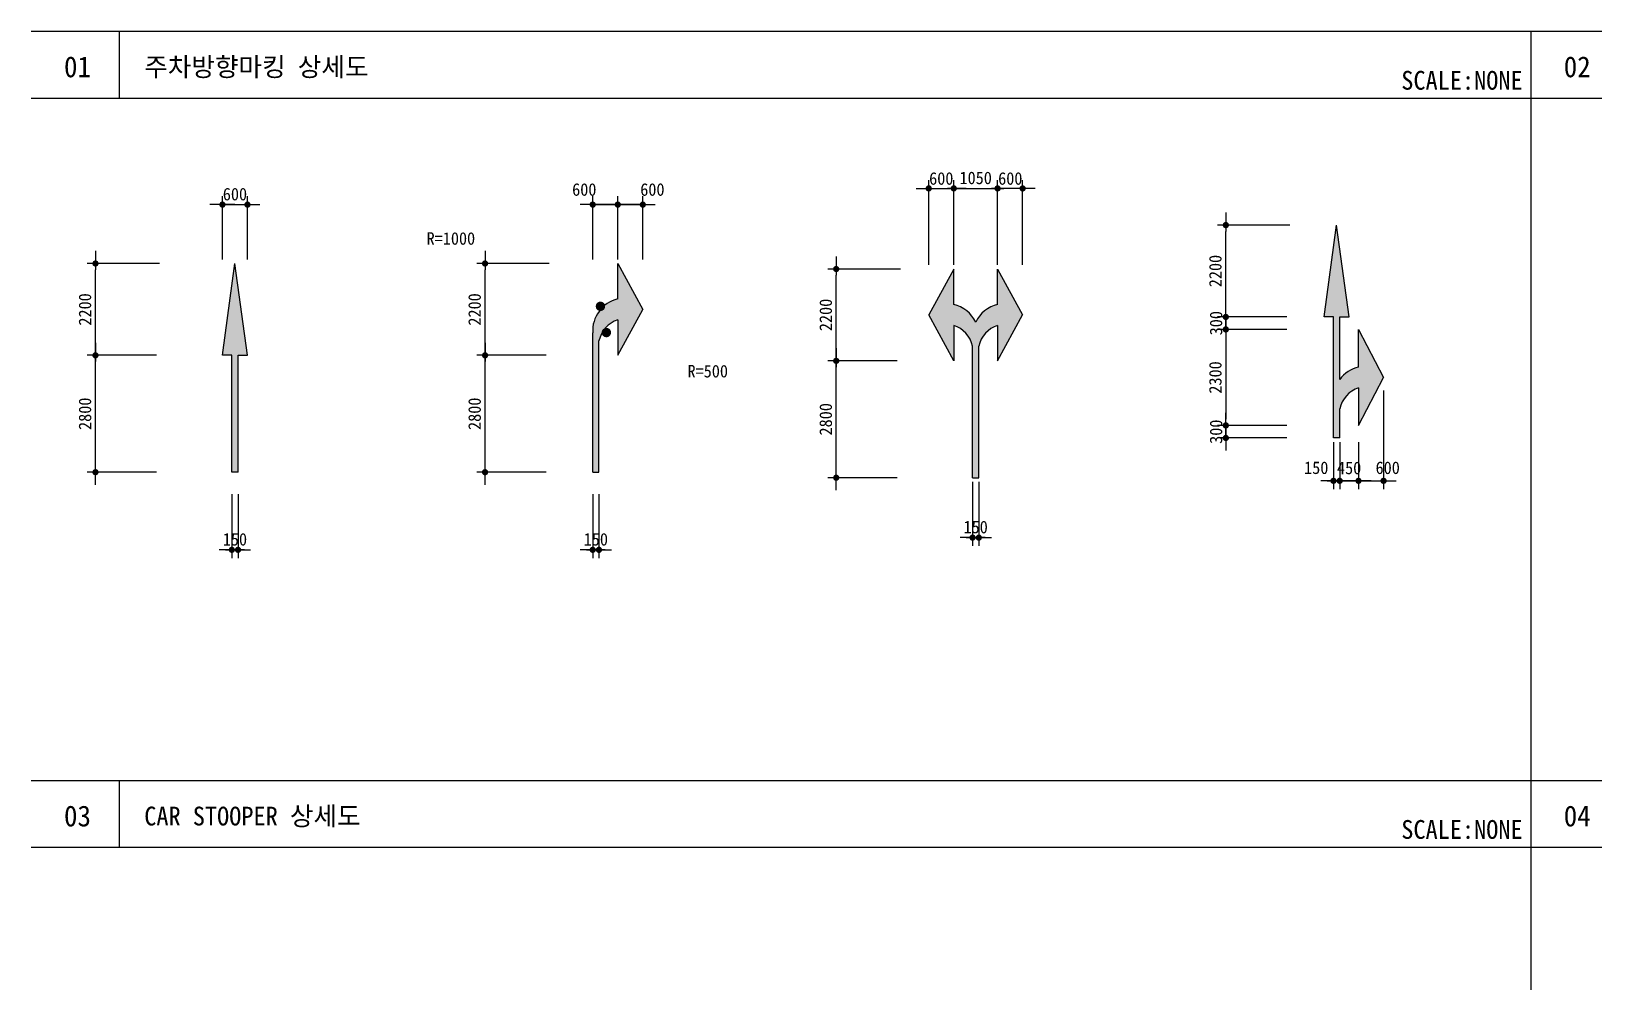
# Model space of a CAD drawing. Header units: millimetres. Extents: x 2191764 to 2208036, y 1085119 to 1090481.
# Drawn here: x 2191764 to 2195508, y 1088203 to 1090481 of the extents above; entities that cross this region are included whole.
import ezdxf
from ezdxf.enums import TextEntityAlignment as Align

# ---------------------------------------------------------------- set-up
doc = ezdxf.new("R2010")
doc.units = ezdxf.units.MM
doc.header["$LTSCALE"] = 10
doc.header["$PDSIZE"] = -10
doc.layers.get('0').update_dxf_attribs({"linetype": 'CONTINUOUS'})
doc.layers.get('Defpoints').update_dxf_attribs({"color": 153, "linetype": 'CONTINUOUS'})
for name, color, linetype in [('2', 2, 'CONTINUOUS'), ('A-XXXX-SOLD', 252, 'CONTINUOUS'), ('CA-ANNO-TEXT', 3, 'CONTINUOUS'), ('COL', 2, 'CONTINUOUS')]:
    doc.layers.add(name, color=color, linetype=linetype)
for name, color, linetype, lineweight in [('A-DIMS', 7, 'CONTINUOUS', 25), ('A-ELEV-LIN2', 7, 'CONTINUOUS', 25), ('A-MKXS-LEAD', 7, 'CONTINUOUS', 25), ('A-MKXS-TEXT1', 3, 'CONTINUOUS', 25), ('A-XXXX-TABL', 7, 'CONTINUOUS', 25)]:
    doc.layers.add(name, color=color, linetype=linetype, lineweight=lineweight)
doc.styles.add('HY울릉도L', font='')
doc.styles.add('돋움체', font='')
doc.styles.get('HY울릉도L').set_extended_font_data('HYwulM')
doc.styles.get('돋움체').set_extended_font_data('DotumChe')
doc.dimstyles.new('CDIM', dxfattribs={"dimtxt": 3, "dimasz": 1.5, "dimexe": 2, "dimexo": 1, "dimgap": 1, "dimtad": 1, "dimdec": 0, "dimrnd": 0.5, "dimzin": 0, "dimdsep": 32, "dimlunit": 6, "dimtxsty": 'HY울릉도L', "dimblk1": '_CIDOT', "dimblk2": '_CIDOT', "dimsah": 1, "dimcen": 5.5, "dimclrd": 2, "dimclre": 2, "dimclrt": 7, "dimadec": 0, "dimazin": 0, "dimtfac": 1, "dimtdec": 0, "dimtix": 1, "dimtmove": 2, "dimatfit": 1, "dimldrblk": '_CIDOT', "dimfxl": 1, "dimtolj": 1, "dimtzin": 0, "dimlwd": -1, "dimarcsym": 0})

# ---------------------------------------------------------------- blocks, each defined once
blk = doc.blocks.new('_CIDOT')
at = {"color": 0, "linetype": 'ByBlock'}
blk.add_line((2, 0), (-1, 0), dxfattribs=at)
at = {"color": 0, "linetype": 'ByBlock', "const_width": 0.5}
blk.add_lwpolyline([(-0.25, 0, 1), (0.25, 0, 1)], format="xyb", close=True, dxfattribs=at)
blk = doc.blocks.new('*D83')
at = {"layer": 'A-DIMS', "lineweight": -2, "transparency": 16777216}
for p, q in [((2193109.268734006, 1089371.597628506), (2193109.268734006, 1089218.121474039)), ((2193124.268734006, 1089371.597628506), (2193124.268734006, 1089218.121474039))]:
    blk.add_line(p, q, dxfattribs=at)
at = {"layer": 'A-DIMS', "transparency": 16777216}
for p, q in [((2193094.268734006, 1089238.121474039), (2193079.268734006, 1089238.121474039)), ((2193109.268734006, 1089238.121474039), (2193124.268734006, 1089238.121474039)), ((2193139.268734006, 1089238.121474039), (2193154.268734006, 1089238.121474039))]:
    blk.add_line(p, q, dxfattribs=at)
at = {"layer": 'Defpoints', "color": 0, "transparency": 16777216}
for p in [(2193109.268734006, 1089381.597628506), (2193124.268734006, 1089381.597628506), (2193124.268734006, 1089238.121474039)]:
    blk.add_point(p, dxfattribs=at)
at = {"layer": 'A-DIMS', "transparency": 16777216, "xscale": 15, "yscale": 15, "zscale": 15}
blk.add_blockref('_CIDOT', (2193109.268734006, 1089238.121474039), dxfattribs=at)
at = {"layer": 'A-DIMS', "transparency": 16777216, "xscale": 15, "yscale": 15, "zscale": 15, "rotation": 180}
blk.add_blockref('_CIDOT', (2193124.268734006, 1089238.121474039), dxfattribs=at)
at = {"layer": 'A-DIMS', "color": 3, "transparency": 16777216, "insert": (2193116.768734006, 1089263.141447408), "char_height": 30, "attachment_point": 5, "style": '돋움체'}
blk.add_mtext('\\A1;150', dxfattribs=at)
blk = doc.blocks.new('*D84')
at = {"layer": 'A-DIMS', "lineweight": -2, "transparency": 16777216}
for p, q in [((2194019.440344124, 1089400.918240454), (2194019.440344124, 1089247.442085987)), ((2194034.440344124, 1089400.918240454), (2194034.440344124, 1089247.442085987))]:
    blk.add_line(p, q, dxfattribs=at)
at = {"layer": 'A-DIMS', "transparency": 16777216}
for p, q in [((2194004.440344124, 1089267.442085987), (2193989.440344124, 1089267.442085987)), ((2194019.440344124, 1089267.442085987), (2194034.440344124, 1089267.442085987)), ((2194049.440344124, 1089267.442085987), (2194064.440344124, 1089267.442085987))]:
    blk.add_line(p, q, dxfattribs=at)
at = {"layer": 'Defpoints', "color": 0, "transparency": 16777216}
for p in [(2194019.440344124, 1089410.918240454), (2194034.440344124, 1089410.918240454), (2194034.440344124, 1089267.442085987)]:
    blk.add_point(p, dxfattribs=at)
at = {"layer": 'A-DIMS', "transparency": 16777216, "xscale": 15, "yscale": 15, "zscale": 15}
blk.add_blockref('_CIDOT', (2194019.440344124, 1089267.442085987), dxfattribs=at)
at = {"layer": 'A-DIMS', "transparency": 16777216, "xscale": 15, "yscale": 15, "zscale": 15, "rotation": 180}
blk.add_blockref('_CIDOT', (2194034.440344124, 1089267.442085987), dxfattribs=at)
at = {"layer": 'A-DIMS', "color": 3, "transparency": 16777216, "insert": (2194026.940344124, 1089292.462059356), "char_height": 30, "attachment_point": 5, "style": '돋움체'}
blk.add_mtext('\\A1;150', dxfattribs=at)
blk = doc.blocks.new('*D85')
at = {"layer": 'A-DIMS', "transparency": 16777216}
for p, q in [((2193094.268733974, 1090065.236354719), (2193079.268733974, 1090065.236354719)), ((2193109.268733974, 1090065.236354719), (2193169.268733974, 1090065.236354719)), ((2193184.268733974, 1090065.236354719), (2193199.268733974, 1090065.236354719))]:
    blk.add_line(p, q, dxfattribs=at)
at = {"layer": 'A-DIMS', "lineweight": -2, "transparency": 16777216}
for p, q in [((2193109.268733974, 1089934.142922178), (2193109.268733974, 1090085.236354719)), ((2193169.268733974, 1089934.142922178), (2193169.268733974, 1090085.236354719))]:
    blk.add_line(p, q, dxfattribs=at)
at = {"layer": 'Defpoints', "color": 0, "transparency": 16777216}
for p in [(2193169.268733974, 1090065.236354719), (2193109.268733974, 1089924.142922178), (2193169.268733974, 1089924.142922178)]:
    blk.add_point(p, dxfattribs=at)
at = {"layer": 'A-DIMS', "transparency": 16777216, "xscale": 15, "yscale": 15, "zscale": 15}
blk.add_blockref('_CIDOT', (2193109.268733974, 1090065.236354719), dxfattribs=at)
at = {"layer": 'A-DIMS', "transparency": 16777216, "xscale": 15, "yscale": 15, "zscale": 15, "rotation": 180}
blk.add_blockref('_CIDOT', (2193169.268733974, 1090065.236354719), dxfattribs=at)
at = {"layer": 'A-DIMS', "color": 3, "transparency": 16777216, "insert": (2193089.015866928, 1090101.236354719), "char_height": 30, "attachment_point": 5, "style": '돋움체'}
blk.add_mtext('\\A1;600', dxfattribs=at)
blk = doc.blocks.new('*D86')
at = {"layer": 'A-DIMS', "lineweight": -2, "transparency": 16777216}
for p, q in [((2192997.536169639, 1089704.142922178), (2192831.328669046, 1089704.142922178)), ((2192997.536169639, 1089424.142922178), (2192831.328669046, 1089424.142922178))]:
    blk.add_line(p, q, dxfattribs=at)
at = {"layer": 'A-DIMS', "transparency": 16777216}
blk.add_line((2192851.328669046, 1089439.142922178), (2192851.328669046, 1089689.142922178), dxfattribs=at)
at = {"layer": 'Defpoints', "color": 0, "transparency": 16777216}
for p in [(2192851.328669046, 1089704.142922178), (2193007.536169639, 1089704.142922178), (2193007.536169639, 1089424.142922178)]:
    blk.add_point(p, dxfattribs=at)
at = {"layer": 'A-DIMS', "transparency": 16777216, "xscale": 15, "yscale": 15, "zscale": 15}
for p, rotation in [((2192851.328669046, 1089704.142922178), 90), ((2192851.328669046, 1089424.142922178), 270)]:
    blk.add_blockref('_CIDOT', p, dxfattribs=dict(at, rotation=rotation))
at = {"layer": 'A-DIMS', "color": 3, "transparency": 16777216, "insert": (2192826.308695677, 1089564.142922179), "char_height": 30, "attachment_point": 5, "rotation": 90, "style": '돋움체'}
blk.add_mtext('\\A1;2800', dxfattribs=at)
blk = doc.blocks.new('*D87')
at = {"layer": 'A-DIMS', "lineweight": -2, "transparency": 16777216}
for p, q in [((2193005.036169639, 1089924.142922178), (2192831.328669046, 1089924.142922178)), ((2192997.536169639, 1089704.142922178), (2192831.328669046, 1089704.142922178))]:
    blk.add_line(p, q, dxfattribs=at)
at = {"layer": 'A-DIMS', "transparency": 16777216}
blk.add_line((2192851.328669046, 1089719.142922178), (2192851.328669046, 1089909.142922178), dxfattribs=at)
at = {"layer": 'Defpoints', "color": 0, "transparency": 16777216}
for p in [(2192851.328669046, 1089924.142922178), (2193015.036169639, 1089924.142922178), (2193007.536169639, 1089704.142922178)]:
    blk.add_point(p, dxfattribs=at)
at = {"layer": 'A-DIMS', "transparency": 16777216, "xscale": 15, "yscale": 15, "zscale": 15}
for p, rotation in [((2192851.328669046, 1089924.142922178), 90), ((2192851.328669046, 1089704.142922178), 270)]:
    blk.add_blockref('_CIDOT', p, dxfattribs=dict(at, rotation=rotation))
at = {"layer": 'A-DIMS', "color": 3, "transparency": 16777216, "insert": (2192826.308695677, 1089814.142922179), "char_height": 30, "attachment_point": 5, "rotation": 90, "style": '돋움체'}
blk.add_mtext('\\A1;2200', dxfattribs=at)
blk = doc.blocks.new('*D88')
at = {"layer": 'A-DIMS', "transparency": 16777216}
for p, q in [((2193154.268733974, 1090065.236354719), (2193139.268733974, 1090065.236354719)), ((2193229.268733974, 1090065.236354719), (2193169.268733974, 1090065.236354719)), ((2193244.268733974, 1090065.236354719), (2193259.268733974, 1090065.236354719))]:
    blk.add_line(p, q, dxfattribs=at)
at = {"layer": 'A-DIMS', "lineweight": -2, "transparency": 16777216}
for p, q in [((2193169.268733974, 1089934.142922178), (2193169.268733974, 1090085.236354719)), ((2193229.268733974, 1089934.142922178), (2193229.268733974, 1090085.236354719))]:
    blk.add_line(p, q, dxfattribs=at)
at = {"layer": 'Defpoints', "color": 0, "transparency": 16777216}
for p in [(2193169.268733974, 1090065.236354719), (2193169.268733974, 1089924.142922178), (2193229.268733974, 1089924.142922178)]:
    blk.add_point(p, dxfattribs=at)
at = {"layer": 'A-DIMS', "transparency": 16777216, "xscale": 15, "yscale": 15, "zscale": 15}
blk.add_blockref('_CIDOT', (2193169.268733974, 1090065.236354719), dxfattribs=at)
at = {"layer": 'A-DIMS', "transparency": 16777216, "xscale": 15, "yscale": 15, "zscale": 15, "rotation": 180}
blk.add_blockref('_CIDOT', (2193229.268733974, 1090065.236354719), dxfattribs=at)
at = {"layer": 'A-DIMS', "color": 3, "transparency": 16777216, "insert": (2193252.216772002, 1090101.236354719), "char_height": 30, "attachment_point": 5, "style": '돋움체'}
blk.add_mtext('\\A1;600', dxfattribs=at)
blk = doc.blocks.new('*D89')
at = {"layer": 'A-DIMS', "lineweight": -2, "transparency": 16777216}
for p, q in [((2194772.536169639, 1089766.129298042), (2194606.328669046, 1089766.129298042)), ((2194772.536169639, 1089536.129298042), (2194606.328669046, 1089536.129298042))]:
    blk.add_line(p, q, dxfattribs=at)
at = {"layer": 'A-DIMS', "transparency": 16777216}
blk.add_line((2194626.328669046, 1089751.129298042), (2194626.328669046, 1089551.129298042), dxfattribs=at)
at = {"layer": 'Defpoints', "color": 0, "transparency": 16777216}
for p in [(2194782.536169639, 1089766.129298042), (2194626.328669046, 1089536.129298042), (2194782.536169639, 1089536.129298042)]:
    blk.add_point(p, dxfattribs=at)
at = {"layer": 'A-DIMS', "transparency": 16777216, "xscale": 15, "yscale": 15, "zscale": 15}
for p, rotation in [((2194626.328669046, 1089766.129298042), 90), ((2194626.328669046, 1089536.129298042), 270)]:
    blk.add_blockref('_CIDOT', p, dxfattribs=dict(at, rotation=rotation))
at = {"layer": 'A-DIMS', "color": 3, "transparency": 16777216, "insert": (2194601.308695677, 1089651.129298042), "char_height": 30, "attachment_point": 5, "rotation": 90, "style": '돋움체'}
blk.add_mtext('\\A1;2300', dxfattribs=at)
blk = doc.blocks.new('*D90')
at = {"layer": 'A-DIMS', "lineweight": -2, "transparency": 16777216}
for p, q in [((2194899.268734006, 1089496.129298042), (2194899.268734006, 1089383.449731736)), ((2194944.268733974, 1089496.129298042), (2194944.268733974, 1089383.449731736))]:
    blk.add_line(p, q, dxfattribs=at)
at = {"layer": 'A-DIMS', "transparency": 16777216}
for p, q in [((2194884.268734006, 1089403.449731736), (2194869.268734006, 1089403.449731736)), ((2194899.268734006, 1089403.449731736), (2194944.268733974, 1089403.449731736)), ((2194959.268733974, 1089403.449731736), (2194974.268733974, 1089403.449731736))]:
    blk.add_line(p, q, dxfattribs=at)
at = {"layer": 'Defpoints', "color": 0, "transparency": 16777216}
for p in [(2194899.268734006, 1089506.129298042), (2194944.268733974, 1089506.129298042), (2194944.268733974, 1089403.449731736)]:
    blk.add_point(p, dxfattribs=at)
at = {"layer": 'A-DIMS', "transparency": 16777216, "xscale": 15, "yscale": 15, "zscale": 15}
blk.add_blockref('_CIDOT', (2194899.268734006, 1089403.449731736), dxfattribs=at)
at = {"layer": 'A-DIMS', "transparency": 16777216, "xscale": 15, "yscale": 15, "zscale": 15, "rotation": 180}
blk.add_blockref('_CIDOT', (2194944.268733974, 1089403.449731736), dxfattribs=at)
at = {"layer": 'A-DIMS', "color": 3, "transparency": 16777216, "insert": (2194921.76873399, 1089434.126148877), "char_height": 30, "attachment_point": 5, "style": '돋움체'}
blk.add_mtext('\\A1;450', dxfattribs=at)
blk = doc.blocks.new('*D91')
at = {"layer": 'A-DIMS', "transparency": 16777216}
for p, q in [((2194626.328669045, 1089551.129298042), (2194626.328669045, 1089566.129298042)), ((2194626.328669045, 1089536.129298042), (2194626.328669045, 1089506.129298042)), ((2194626.328669045, 1089491.129298042), (2194626.328669045, 1089476.129298042))]:
    blk.add_line(p, q, dxfattribs=at)
at = {"layer": 'A-DIMS', "lineweight": -2, "transparency": 16777216}
for p, q in [((2194772.536169638, 1089536.129298042), (2194606.328669045, 1089536.129298042)), ((2194772.536169638, 1089506.129298042), (2194606.328669045, 1089506.129298042))]:
    blk.add_line(p, q, dxfattribs=at)
at = {"layer": 'Defpoints', "color": 0, "transparency": 16777216}
for p in [(2194626.328669045, 1089506.129298042), (2194782.536169638, 1089536.129298042), (2194782.536169638, 1089506.129298042)]:
    blk.add_point(p, dxfattribs=at)
at = {"layer": 'A-DIMS', "transparency": 16777216, "xscale": 15, "yscale": 15, "zscale": 15}
for p, rotation in [((2194626.328669045, 1089536.129298042), 270), ((2194626.328669045, 1089506.129298042), 90)]:
    blk.add_blockref('_CIDOT', p, dxfattribs=dict(at, rotation=rotation))
at = {"layer": 'A-DIMS', "color": 3, "transparency": 16777216, "insert": (2194602.954084851, 1089521.129298042), "char_height": 30, "attachment_point": 5, "rotation": 90, "style": '돋움체'}
blk.add_mtext('\\A1;300', dxfattribs=at)
blk = doc.blocks.new('*D92')
at = {"layer": 'A-DIMS', "lineweight": -2, "transparency": 16777216}
for p, q in [((2194884.268734006, 1089496.129298042), (2194884.268734006, 1089383.449731736)), ((2194899.268734006, 1089496.129298042), (2194899.268734006, 1089383.449731736))]:
    blk.add_line(p, q, dxfattribs=at)
at = {"layer": 'A-DIMS', "transparency": 16777216}
for p, q in [((2194869.268734006, 1089403.449731736), (2194854.268734006, 1089403.449731736)), ((2194884.268734006, 1089403.449731736), (2194899.268734006, 1089403.449731736)), ((2194914.268734006, 1089403.449731736), (2194929.268734006, 1089403.449731736))]:
    blk.add_line(p, q, dxfattribs=at)
at = {"layer": 'Defpoints', "color": 0, "transparency": 16777216}
for p in [(2194884.268734006, 1089506.129298042), (2194899.268734006, 1089506.129298042), (2194899.268734006, 1089403.449731736)]:
    blk.add_point(p, dxfattribs=at)
at = {"layer": 'A-DIMS', "transparency": 16777216, "xscale": 15, "yscale": 15, "zscale": 15}
blk.add_blockref('_CIDOT', (2194884.268734006, 1089403.449731736), dxfattribs=at)
at = {"layer": 'A-DIMS', "transparency": 16777216, "xscale": 15, "yscale": 15, "zscale": 15, "rotation": 180}
blk.add_blockref('_CIDOT', (2194899.268734006, 1089403.449731736), dxfattribs=at)
at = {"layer": 'A-DIMS', "color": 3, "transparency": 16777216, "insert": (2194842.993214486, 1089434.59388985), "char_height": 30, "attachment_point": 5, "style": '돋움체'}
blk.add_mtext('\\A1;150', dxfattribs=at)
blk = doc.blocks.new('*D93')
at = {"layer": 'A-DIMS', "transparency": 16777216}
for p, q in [((2194626.328669046, 1089811.129298042), (2194626.328669046, 1089826.129298042)), ((2194626.328669046, 1089796.129298042), (2194626.328669046, 1089766.129298042)), ((2194626.328669046, 1089751.129298042), (2194626.328669046, 1089736.129298042))]:
    blk.add_line(p, q, dxfattribs=at)
at = {"layer": 'A-DIMS', "lineweight": -2, "transparency": 16777216}
for p, q in [((2194772.536169639, 1089796.129298042), (2194606.328669046, 1089796.129298042)), ((2194772.536169639, 1089766.129298042), (2194606.328669046, 1089766.129298042))]:
    blk.add_line(p, q, dxfattribs=at)
at = {"layer": 'Defpoints', "color": 0, "transparency": 16777216}
for p in [(2194626.328669046, 1089766.129298042), (2194782.536169639, 1089796.129298042), (2194782.536169639, 1089766.129298042)]:
    blk.add_point(p, dxfattribs=at)
at = {"layer": 'A-DIMS', "transparency": 16777216, "xscale": 15, "yscale": 15, "zscale": 15}
for p, rotation in [((2194626.328669046, 1089796.129298042), 270), ((2194626.328669046, 1089766.129298042), 90)]:
    blk.add_blockref('_CIDOT', p, dxfattribs=dict(at, rotation=rotation))
at = {"layer": 'A-DIMS', "color": 3, "transparency": 16777216, "insert": (2194602.954084852, 1089781.129298042), "char_height": 30, "attachment_point": 5, "rotation": 90, "style": '돋움체'}
blk.add_mtext('\\A1;300', dxfattribs=at)
blk = doc.blocks.new('*D94')
at = {"layer": 'A-DIMS', "lineweight": -2, "transparency": 16777216}
for p, q in [((2195004.268733974, 1089619.484309677), (2195004.268733974, 1089383.449731736)), ((2194944.268733974, 1089496.129298042), (2194944.268733974, 1089383.449731736))]:
    blk.add_line(p, q, dxfattribs=at)
at = {"layer": 'A-DIMS', "transparency": 16777216}
for p, q in [((2194929.268733974, 1089403.449731736), (2194914.268733974, 1089403.449731736)), ((2194944.268733974, 1089403.449731736), (2195004.268733974, 1089403.449731736)), ((2195019.268733974, 1089403.449731736), (2195034.268733974, 1089403.449731736))]:
    blk.add_line(p, q, dxfattribs=at)
at = {"layer": 'Defpoints', "color": 0, "transparency": 16777216}
for p in [(2195004.268733974, 1089629.484309677), (2194944.268733974, 1089506.129298042), (2195004.268733974, 1089403.449731736)]:
    blk.add_point(p, dxfattribs=at)
at = {"layer": 'A-DIMS', "transparency": 16777216, "xscale": 15, "yscale": 15, "zscale": 15}
blk.add_blockref('_CIDOT', (2194944.268733974, 1089403.449731736), dxfattribs=at)
at = {"layer": 'A-DIMS', "transparency": 16777216, "xscale": 15, "yscale": 15, "zscale": 15, "rotation": 180}
blk.add_blockref('_CIDOT', (2195004.268733974, 1089403.449731736), dxfattribs=at)
at = {"layer": 'A-DIMS', "color": 3, "transparency": 16777216, "insert": (2195014.234522564, 1089434.563360678), "char_height": 30, "attachment_point": 5, "style": '돋움체'}
blk.add_mtext('\\A1;600', dxfattribs=at)
blk = doc.blocks.new('*D95')
at = {"layer": 'A-DIMS', "lineweight": -2, "transparency": 16777216}
for p, q in [((2194780.036169639, 1090016.129298042), (2194606.328669046, 1090016.129298042)), ((2194772.536169639, 1089796.129298042), (2194606.328669046, 1089796.129298042))]:
    blk.add_line(p, q, dxfattribs=at)
at = {"layer": 'A-DIMS', "transparency": 16777216}
blk.add_line((2194626.328669046, 1089811.129298042), (2194626.328669046, 1090001.129298042), dxfattribs=at)
at = {"layer": 'Defpoints', "color": 0, "transparency": 16777216}
for p in [(2194626.328669046, 1090016.129298042), (2194790.036169639, 1090016.129298042), (2194782.536169639, 1089796.129298042)]:
    blk.add_point(p, dxfattribs=at)
at = {"layer": 'A-DIMS', "transparency": 16777216, "xscale": 15, "yscale": 15, "zscale": 15}
for p, rotation in [((2194626.328669046, 1090016.129298042), 90), ((2194626.328669046, 1089796.129298042), 270)]:
    blk.add_blockref('_CIDOT', p, dxfattribs=dict(at, rotation=rotation))
at = {"layer": 'A-DIMS', "color": 3, "transparency": 16777216, "insert": (2194601.308695677, 1089906.129298042), "char_height": 30, "attachment_point": 5, "rotation": 90, "style": '돋움체'}
blk.add_mtext('\\A1;2200', dxfattribs=at)
blk = doc.blocks.new('*D96')
at = {"layer": 'A-DIMS', "lineweight": -2, "transparency": 16777216}
for p, q in [((2192063.949724624, 1089704.142922178), (2191897.742224031, 1089704.142922178)), ((2192063.949724624, 1089424.142922178), (2191897.742224031, 1089424.142922178))]:
    blk.add_line(p, q, dxfattribs=at)
at = {"layer": 'A-DIMS', "transparency": 16777216}
blk.add_line((2191917.742224031, 1089439.142922178), (2191917.742224031, 1089689.142922178), dxfattribs=at)
at = {"layer": 'Defpoints', "color": 0, "transparency": 16777216}
for p in [(2191917.742224031, 1089704.142922178), (2192073.949724624, 1089704.142922178), (2192073.949724624, 1089424.142922178)]:
    blk.add_point(p, dxfattribs=at)
at = {"layer": 'A-DIMS', "transparency": 16777216, "xscale": 15, "yscale": 15, "zscale": 15}
for p, rotation in [((2191917.742224031, 1089704.142922178), 90), ((2191917.742224031, 1089424.142922178), 270)]:
    blk.add_blockref('_CIDOT', p, dxfattribs=dict(at, rotation=rotation))
at = {"layer": 'A-DIMS', "color": 3, "transparency": 16777216, "insert": (2191892.722250662, 1089564.142922179), "char_height": 30, "attachment_point": 5, "rotation": 90, "style": '돋움체'}
blk.add_mtext('\\A1;2800', dxfattribs=at)
blk = doc.blocks.new('*D97')
at = {"layer": 'A-DIMS', "lineweight": -2, "transparency": 16777216}
for p, q in [((2192071.449724624, 1089924.142922178), (2191897.742224031, 1089924.142922178)), ((2192063.949724624, 1089704.142922178), (2191897.742224031, 1089704.142922178))]:
    blk.add_line(p, q, dxfattribs=at)
at = {"layer": 'A-DIMS', "transparency": 16777216}
blk.add_line((2191917.742224031, 1089719.142922178), (2191917.742224031, 1089909.142922178), dxfattribs=at)
at = {"layer": 'Defpoints', "color": 0, "transparency": 16777216}
for p in [(2191917.742224031, 1089924.142922178), (2192081.449724624, 1089924.142922178), (2192073.949724624, 1089704.142922178)]:
    blk.add_point(p, dxfattribs=at)
at = {"layer": 'A-DIMS', "transparency": 16777216, "xscale": 15, "yscale": 15, "zscale": 15}
for p, rotation in [((2191917.742224031, 1089924.142922178), 90), ((2191917.742224031, 1089704.142922178), 270)]:
    blk.add_blockref('_CIDOT', p, dxfattribs=dict(at, rotation=rotation))
at = {"layer": 'A-DIMS', "color": 3, "transparency": 16777216, "insert": (2191892.722250662, 1089814.142922179), "char_height": 30, "attachment_point": 5, "rotation": 90, "style": '돋움체'}
blk.add_mtext('\\A1;2200', dxfattribs=at)
blk = doc.blocks.new('*D98')
at = {"layer": 'A-DIMS', "lineweight": -2, "transparency": 16777216}
for p, q in [((2193838.949724624, 1089690.918240454), (2193672.742224031, 1089690.918240454)), ((2193838.949724624, 1089410.918240454), (2193672.742224031, 1089410.918240454))]:
    blk.add_line(p, q, dxfattribs=at)
at = {"layer": 'A-DIMS', "transparency": 16777216}
blk.add_line((2193692.742224031, 1089425.918240454), (2193692.742224031, 1089675.918240454), dxfattribs=at)
at = {"layer": 'Defpoints', "color": 0, "transparency": 16777216}
for p in [(2193692.742224031, 1089690.918240454), (2193848.949724624, 1089690.918240454), (2193848.949724624, 1089410.918240454)]:
    blk.add_point(p, dxfattribs=at)
at = {"layer": 'A-DIMS', "transparency": 16777216, "xscale": 15, "yscale": 15, "zscale": 15}
for p, rotation in [((2193692.742224031, 1089690.918240454), 90), ((2193692.742224031, 1089410.918240454), 270)]:
    blk.add_blockref('_CIDOT', p, dxfattribs=dict(at, rotation=rotation))
at = {"layer": 'A-DIMS', "color": 3, "transparency": 16777216, "insert": (2193667.722250662, 1089550.918240454), "char_height": 30, "attachment_point": 5, "rotation": 90, "style": '돋움체'}
blk.add_mtext('\\A1;2800', dxfattribs=at)
blk = doc.blocks.new('*D99')
at = {"layer": 'A-DIMS', "lineweight": -2, "transparency": 16777216}
for p, q in [((2193846.449724624, 1089910.918240454), (2193672.742224031, 1089910.918240454)), ((2193838.949724624, 1089690.918240454), (2193672.742224031, 1089690.918240454))]:
    blk.add_line(p, q, dxfattribs=at)
at = {"layer": 'A-DIMS', "transparency": 16777216}
blk.add_line((2193692.742224031, 1089705.918240454), (2193692.742224031, 1089895.918240454), dxfattribs=at)
at = {"layer": 'Defpoints', "color": 0, "transparency": 16777216}
for p in [(2193692.742224031, 1089910.918240454), (2193856.449724624, 1089910.918240454), (2193848.949724624, 1089690.918240454)]:
    blk.add_point(p, dxfattribs=at)
at = {"layer": 'A-DIMS', "transparency": 16777216, "xscale": 15, "yscale": 15, "zscale": 15}
for p, rotation in [((2193692.742224031, 1089910.918240454), 90), ((2193692.742224031, 1089690.918240454), 270)]:
    blk.add_blockref('_CIDOT', p, dxfattribs=dict(at, rotation=rotation))
at = {"layer": 'A-DIMS', "color": 3, "transparency": 16777216, "insert": (2193667.722250662, 1089800.918240454), "char_height": 30, "attachment_point": 5, "rotation": 90, "style": '돋움체'}
blk.add_mtext('\\A1;2200', dxfattribs=at)
blk = doc.blocks.new('*D100')
at = {"layer": 'A-DIMS', "lineweight": -2, "transparency": 16777216}
for p, q in [((2193914.440344157, 1089920.918240454), (2193914.440344157, 1090124.054086272)), ((2193974.440344157, 1089920.918240454), (2193974.440344157, 1090124.054086272))]:
    blk.add_line(p, q, dxfattribs=at)
at = {"layer": 'A-DIMS', "transparency": 16777216}
blk.add_line((2193929.440344157, 1090104.054086272), (2193959.440344157, 1090104.054086272), dxfattribs=at)
at = {"layer": 'Defpoints', "color": 0, "transparency": 16777216}
for p in [(2193974.440344157, 1090104.054086272), (2193914.440344157, 1089910.918240454), (2193974.440344157, 1089910.918240454)]:
    blk.add_point(p, dxfattribs=at)
at = {"layer": 'A-DIMS', "transparency": 16777216, "xscale": 15, "yscale": 15, "zscale": 15, "rotation": 180}
blk.add_blockref('_CIDOT', (2193914.440344157, 1090104.054086272), dxfattribs=at)
at = {"layer": 'A-DIMS', "transparency": 16777216, "xscale": 15, "yscale": 15, "zscale": 15}
blk.add_blockref('_CIDOT', (2193974.440344157, 1090104.054086272), dxfattribs=at)
at = {"layer": 'A-DIMS', "color": 3, "transparency": 16777216, "insert": (2193944.440344157, 1090127.698426818), "char_height": 30, "attachment_point": 5, "style": '돋움체'}
blk.add_mtext('\\A1;600', dxfattribs=at)
blk = doc.blocks.new('*D101')
at = {"layer": 'A-DIMS', "lineweight": -2, "transparency": 16777216}
for p, q in [((2192244.440344124, 1089371.597628505), (2192244.440344124, 1089218.121474039)), ((2192259.440344124, 1089371.597628505), (2192259.440344124, 1089218.121474039))]:
    blk.add_line(p, q, dxfattribs=at)
at = {"layer": 'A-DIMS', "transparency": 16777216}
for p, q in [((2192229.440344124, 1089238.121474039), (2192214.440344124, 1089238.121474039)), ((2192244.440344124, 1089238.121474039), (2192259.440344124, 1089238.121474039)), ((2192274.440344124, 1089238.121474039), (2192289.440344124, 1089238.121474039))]:
    blk.add_line(p, q, dxfattribs=at)
at = {"layer": 'Defpoints', "color": 0, "transparency": 16777216}
for p in [(2192244.440344124, 1089381.597628505), (2192259.440344124, 1089381.597628505), (2192259.440344124, 1089238.121474039)]:
    blk.add_point(p, dxfattribs=at)
at = {"layer": 'A-DIMS', "transparency": 16777216, "xscale": 15, "yscale": 15, "zscale": 15}
blk.add_blockref('_CIDOT', (2192244.440344124, 1089238.121474039), dxfattribs=at)
at = {"layer": 'A-DIMS', "transparency": 16777216, "xscale": 15, "yscale": 15, "zscale": 15, "rotation": 180}
blk.add_blockref('_CIDOT', (2192259.440344124, 1089238.121474039), dxfattribs=at)
at = {"layer": 'A-DIMS', "color": 3, "transparency": 16777216, "insert": (2192251.940344124, 1089263.141447407), "char_height": 30, "attachment_point": 5, "style": '돋움체'}
blk.add_mtext('\\A1;150', dxfattribs=at)
blk = doc.blocks.new('*D102')
at = {"layer": 'A-DIMS', "transparency": 16777216}
for p, q in [((2192206.940344124, 1090065.236354719), (2192191.940344124, 1090065.236354719)), ((2192221.940344124, 1090065.236354719), (2192281.940344124, 1090065.236354719)), ((2192296.940344124, 1090065.236354719), (2192311.940344124, 1090065.236354719))]:
    blk.add_line(p, q, dxfattribs=at)
at = {"layer": 'A-DIMS', "lineweight": -2, "transparency": 16777216}
for p, q in [((2192221.940344124, 1089934.142922178), (2192221.940344124, 1090085.236354719)), ((2192281.940344124, 1089934.142922178), (2192281.940344124, 1090085.236354719))]:
    blk.add_line(p, q, dxfattribs=at)
at = {"layer": 'Defpoints', "color": 0, "transparency": 16777216}
for p in [(2192281.940344124, 1090065.236354719), (2192221.940344124, 1089924.142922178), (2192281.940344124, 1089924.142922178)]:
    blk.add_point(p, dxfattribs=at)
at = {"layer": 'A-DIMS', "transparency": 16777216, "xscale": 15, "yscale": 15, "zscale": 15}
blk.add_blockref('_CIDOT', (2192221.940344124, 1090065.236354719), dxfattribs=at)
at = {"layer": 'A-DIMS', "transparency": 16777216, "xscale": 15, "yscale": 15, "zscale": 15, "rotation": 180}
blk.add_blockref('_CIDOT', (2192281.940344124, 1090065.236354719), dxfattribs=at)
at = {"layer": 'A-DIMS', "color": 3, "transparency": 16777216, "insert": (2192251.940344124, 1090090.256328088), "char_height": 30, "attachment_point": 5, "style": '돋움체'}
blk.add_mtext('\\A1;600', dxfattribs=at)
blk = doc.blocks.new('*D103')
at = {"layer": 'A-DIMS', "lineweight": -2, "transparency": 16777216}
for p, q in [((2193974.440344157, 1089920.918240454), (2193974.440344157, 1090124.054086272)), ((2194079.440344092, 1089920.918240454), (2194079.440344092, 1090124.054086272))]:
    blk.add_line(p, q, dxfattribs=at)
at = {"layer": 'A-DIMS', "transparency": 16777216}
blk.add_line((2193989.440344157, 1090104.054086272), (2194064.440344092, 1090104.054086272), dxfattribs=at)
at = {"layer": 'Defpoints', "color": 0, "transparency": 16777216}
for p in [(2194079.440344092, 1090104.054086272), (2193974.440344157, 1089910.918240454), (2194079.440344092, 1089910.918240454)]:
    blk.add_point(p, dxfattribs=at)
at = {"layer": 'A-DIMS', "transparency": 16777216, "xscale": 15, "yscale": 15, "zscale": 15, "rotation": 180}
blk.add_blockref('_CIDOT', (2193974.440344157, 1090104.054086272), dxfattribs=at)
at = {"layer": 'A-DIMS', "transparency": 16777216, "xscale": 15, "yscale": 15, "zscale": 15}
blk.add_blockref('_CIDOT', (2194079.440344092, 1090104.054086272), dxfattribs=at)
at = {"layer": 'A-DIMS', "color": 3, "transparency": 16777216, "insert": (2194026.940344124, 1090129.074059641), "char_height": 30, "attachment_point": 5, "style": '돋움체'}
blk.add_mtext('\\A1;1050', dxfattribs=at)
blk = doc.blocks.new('*D104')
at = {"layer": 'A-DIMS', "lineweight": -2, "transparency": 16777216}
for p, q in [((2194079.440344092, 1089920.918240454), (2194079.440344092, 1090124.054086272)), ((2194139.440344092, 1089920.918240454), (2194139.440344092, 1090124.054086272))]:
    blk.add_line(p, q, dxfattribs=at)
at = {"layer": 'A-DIMS', "transparency": 16777216}
blk.add_line((2194124.440344092, 1090104.054086272), (2194094.440344092, 1090104.054086272), dxfattribs=at)
at = {"layer": 'Defpoints', "color": 0, "transparency": 16777216}
for p in [(2194079.440344092, 1090104.054086272), (2194079.440344092, 1089910.918240454), (2194139.440344092, 1089910.918240454)]:
    blk.add_point(p, dxfattribs=at)
at = {"layer": 'A-DIMS', "transparency": 16777216, "xscale": 15, "yscale": 15, "zscale": 15, "rotation": 180}
blk.add_blockref('_CIDOT', (2194079.440344092, 1090104.054086272), dxfattribs=at)
at = {"layer": 'A-DIMS', "transparency": 16777216, "xscale": 15, "yscale": 15, "zscale": 15}
blk.add_blockref('_CIDOT', (2194139.440344092, 1090104.054086272), dxfattribs=at)
at = {"layer": 'A-DIMS', "color": 3, "transparency": 16777216, "insert": (2194109.815237416, 1090127.698426818), "char_height": 30, "attachment_point": 5, "style": '돋움체'}
blk.add_mtext('\\A1;600', dxfattribs=at)

msp = doc.modelspace()

# ---------------------------------------------------------------- hatches: boundary and pattern name
at = {"layer": 'A-XXXX-SOLD'}
h = msp.add_hatch(color=256, dxfattribs=at)
edge = h.paths.add_edge_path()
edge.add_arc((2194965.855820338, 1089561.450764544), 68.18577133014331, 108.45696289907141, 167.5684748726685, ccw=False)
edge.add_line((2194944.268733986, 1089626.129177594), (2194944.268733974, 1089536.129298042))
edge.add_line((2194944.268733974, 1089536.129298042), (2195004.268733974, 1089651.129298042))
edge.add_line((2195004.268733974, 1089651.129298042), (2194944.268733974, 1089766.129298042))
edge.add_line((2194944.268733974, 1089766.129298042), (2194944.268733967, 1089676.12929804))
edge.add_arc((2194962.437107791, 1089599.932854318), 78.33254651408859, 103.4112566974633, 143.7469253514537)
edge.add_line((2194899.268734, 1089646.255034707), (2194899.268734006, 1089796.129298042))
edge.add_line((2194899.268734006, 1089796.129298042), (2194921.768734006, 1089796.129298042))
edge.add_line((2194921.768734006, 1089796.129298042), (2194891.768734006, 1090016.129298042))
edge.add_line((2194891.768734006, 1090016.129298042), (2194861.768734006, 1089796.129298042))
edge.add_line((2194861.768734006, 1089796.129298042), (2194884.268734006, 1089796.129298042))
edge.add_line((2194884.268734006, 1089796.129298042), (2194884.268734006, 1089506.129298042))
edge.add_line((2194884.268734006, 1089506.129298042), (2194899.268734006, 1089506.129298042))
edge.add_line((2194899.268734006, 1089506.129298042), (2194899.268734006, 1089576.129298043))
msp.add_hatch(color=256, dxfattribs=at).paths.add_polyline_path([(2192259.440344124, 1089704.142922178), (2192281.940344124, 1089704.142922178), (2192251.940344124, 1089924.142922178), (2192221.940344124, 1089704.142922178), (2192244.440344124, 1089704.142922178), (2192244.440344124, 1089424.142922178), (2192259.440344124, 1089424.142922178)])
h = msp.add_hatch(color=256, dxfattribs=at)
edge = h.paths.add_edge_path()
edge.add_arc((2193190.855820338, 1089724.46438868), 68.18577133014978, 108.45696289906331, 167.5684748726439, ccw=False)
edge.add_line((2193169.268733986, 1089789.14280173), (2193169.268733974, 1089704.142922178))
edge.add_line((2193169.268733974, 1089704.142922178), (2193229.268733974, 1089814.142922178))
edge.add_line((2193229.268733974, 1089814.142922178), (2193169.268733974, 1089924.142922178))
edge.add_line((2193169.268733974, 1089924.142922178), (2193169.268733967, 1089839.142922177))
edge.add_arc((2193187.437107793, 1089762.946478452), 78.33254651682262, 103.4112566985621, 183.7101622096502)
edge.add_line((2193109.268734006, 1089757.877634077), (2193109.268734006, 1089424.142922178))
edge.add_line((2193109.268734006, 1089424.142922178), (2193124.268734006, 1089424.142922178))
edge.add_line((2193124.268734006, 1089424.142922178), (2193124.268734006, 1089739.14292218))
h = msp.add_hatch(color=256, dxfattribs=at)
edge = h.paths.add_edge_path()
edge.add_arc((2194101.027430457, 1089711.239706954), 68.1857713315043, 108.45696291044251, 167.5684748729335, ccw=False)
edge.add_line((2194079.440344092, 1089775.918120001), (2194079.440344092, 1089690.918240454))
edge.add_line((2194079.440344092, 1089690.918240454), (2194139.440344092, 1089800.918240454))
edge.add_line((2194139.440344092, 1089800.918240454), (2194079.440344092, 1089910.918240454))
edge.add_line((2194079.440344092, 1089910.918240454), (2194079.440344085, 1089825.918240452))
edge.add_arc((2194097.608717911, 1089749.721796726), 78.33254651843907, 103.4112566988054, 154.4432609942838)
edge.add_arc((2193956.271970329, 1089749.72179671), 78.33254653509735, 25.55673901229208, 76.5887432983251)
edge.add_line((2193974.440344164, 1089825.918240452), (2193974.440344157, 1089910.918240454))
edge.add_line((2193974.440344157, 1089910.918240454), (2193914.440344157, 1089800.918240454))
edge.add_line((2193914.440344157, 1089800.918240454), (2193974.440344157, 1089690.918240454))
edge.add_line((2193974.440344157, 1089690.918240454), (2193974.440344144, 1089775.918120006))
edge.add_arc((2193952.853257792, 1089711.239706956), 68.18577133005162, 12.431525126842303, 71.54303710090937, ccw=False)
edge.add_line((2194019.440344124, 1089725.918240455), (2194019.440344124, 1089410.918240454))
edge.add_line((2194019.440344125, 1089410.918240454), (2194034.440344124, 1089410.918240454))
edge.add_line((2194034.440344124, 1089410.918240454), (2194034.440344124, 1089725.918240454))

# ---------------------------------------------------------------- linework, layer by layer
at = {"layer": '2', "color": 7}
for p, q in [((2192259.440344124, 1089424.142922178), (2192244.440344124, 1089424.142922178)), ((2193109.268734006, 1089424.142922178), (2193124.268734006, 1089424.142922178))]:
    msp.add_line(p, q, dxfattribs=at)
at = {"layer": 'A-ELEV-LIN2'}
for p, q in [((2194861.768734006, 1089796.129298042), (2194891.768734006, 1090016.129298042)), ((2194921.768734006, 1089796.129298042), (2194891.768734006, 1090016.129298042)), ((2192221.940344124, 1089704.142922178), (2192251.940344124, 1089924.142922178)), ((2192281.940344124, 1089704.142922178), (2192251.940344124, 1089924.142922178)), ((2193169.268733974, 1089839.142922188), (2193169.268733974, 1089924.142922178)), ((2193169.268733974, 1089924.142922178), (2193229.268733974, 1089814.142922178)), ((2193974.440344157, 1089910.918240454), (2193914.440344157, 1089800.918240454)), ((2193974.440344157, 1089825.918240463), (2193974.440344157, 1089910.918240454)), ((2194079.440344092, 1089825.918240463), (2194079.440344092, 1089910.918240454)), ((2194079.440344092, 1089910.918240454), (2194139.440344092, 1089800.918240454)), ((2193169.268733974, 1089704.142922178), (2193229.268733974, 1089814.142922178)), ((2193974.440344157, 1089690.918240454), (2193914.440344157, 1089800.918240454)), ((2194079.440344092, 1089690.918240454), (2194139.440344092, 1089800.918240454)), ((2193169.268733974, 1089789.142801726), (2193169.268733974, 1089704.142922178)), ((2193974.440344157, 1089775.918120001), (2193974.440344157, 1089690.918240454)), ((2194079.440344092, 1089775.918120001), (2194079.440344092, 1089690.918240454)), ((2194884.268734006, 1089796.129298042), (2194861.768734006, 1089796.129298042)), ((2194884.268734006, 1089506.129298042), (2194884.268734006, 1089796.129298042)), ((2194899.268734006, 1089646.255034715), (2194899.268734006, 1089796.129298042)), ((2194899.268734006, 1089796.129298042), (2194921.768734006, 1089796.129298042)), ((2194944.268733974, 1089676.129298051), (2194944.268733974, 1089766.129298042)), ((2194944.268733974, 1089766.129298042), (2195004.268733974, 1089651.129298042)), ((2193109.268734006, 1089424.142922178), (2193109.268734006, 1089757.877634078)), ((2193124.268734006, 1089424.142922178), (2193124.268734006, 1089739.142922178)), ((2194019.440344125, 1089410.918240454), (2194019.440344124, 1089725.918240455)), ((2194034.440344124, 1089410.918240454), (2194034.440344124, 1089725.918240454)), ((2192244.440344124, 1089704.142922178), (2192221.940344124, 1089704.142922178)), ((2192244.440344124, 1089424.142922178), (2192244.440344124, 1089704.142922178)), ((2192259.440344124, 1089424.142922178), (2192259.440344124, 1089704.142922178)), ((2192259.440344124, 1089704.142922178), (2192281.940344124, 1089704.142922178)), ((2194944.268733974, 1089536.129298042), (2195004.268733974, 1089651.129298042)), ((2194944.268733974, 1089626.12917759), (2194944.268733974, 1089536.129298042)), ((2194899.268734006, 1089506.129298042), (2194899.268734006, 1089576.129298042)), ((2194899.268734006, 1089506.129298042), (2194884.268734006, 1089506.129298042)), ((2194019.440344125, 1089410.918240454), (2194034.440344124, 1089410.918240454))]:
    msp.add_line(p, q, dxfattribs=at)
for centre, radius, start, end in [((2193187.437107792, 1089762.946478453), 78.33254651585403, 103.4112566976419, 183.7101622105961), ((2193956.271970338, 1089749.721796728), 78.33254651585403, 25.55673901359798, 76.58874330235808), ((2194097.60871791, 1089749.721796728), 78.33254651585403, 103.4112566976419, 154.443260986402), ((2193190.85582034, 1089724.464388679), 68.18577133195737, 108.45696289987, 167.5684748673528), ((2193952.85325779, 1089711.239706954), 68.18577133195737, 12.43152513264725, 71.54303710013001), ((2194101.027430458, 1089711.239706954), 68.18577133195737, 108.45696289987, 167.5684748673528), ((2194962.437107792, 1089599.932854316), 78.33254651585403, 103.4112566976419, 143.7469253553972), ((2194965.85582034, 1089561.450764542), 68.18577133195737, 108.45696289987, 167.5684748673528)]:
    msp.add_arc(centre, radius, start, end, dxfattribs=at)
at = {"layer": 'A-MKXS-LEAD'}
for points in [[(2193123.796159638, 1089825.507326956, 11.25, 11.25, -1), (2193131.751110926, 1089817.552375667, 11.25, 11.25, -0.999999999999924), (2193123.796159638, 1089825.507326956, 0, 0, 0), (2192965.300422344, 1089984.003064249, 0, 0, 0), (2192871.610459176, 1089984.003064249, 0, 0, 0)], [(2193145.960994426, 1089754.754935152, 11.25, 11.25, -1), (2193138.006043138, 1089762.709886441, 11.25, 11.25, -0.999999999999924), (2193145.960994426, 1089754.754935152, 0, 0, 0), (2193232.118713753, 1089668.597215826, 0, 0, 0), (2193325.808676922, 1089668.597215826, 0, 0, 0)]]:
    msp.add_lwpolyline(points, format="xyseb", dxfattribs=at)
at = {"layer": 'A-XXXX-TABL'}
for p, q in [((2191763.834489068, 1090480.613037152), (2198951.334489716, 1090480.613037152)), ((2195357.584489392, 1090480.613037152), (2195357.584489392, 1085118.61303716)), ((2191763.834489068, 1090320.613037152), (2198951.334489716, 1090320.613037152)), ((2191763.834489068, 1088685.665132461), (2198951.334489716, 1088685.665132461)), ((2191763.834489068, 1088525.665132461), (2198951.334489716, 1088525.665132461))]:
    msp.add_line(p, q, dxfattribs=at)
at = {"layer": 'COL', "color": 7}
for p, q in [((2191974.625978197, 1090480.613037152), (2191974.625978197, 1090320.613037152)), ((2191974.625978197, 1088685.665132461), (2191974.625978197, 1088525.665132461))]:
    msp.add_line(p, q, dxfattribs=at)

# ---------------------------------------------------------------- texts
at = {"layer": 'A-MKXS-TEXT1', "style": '돋움체'}
for s, p in [('주차방향마킹 상세도', (2192034.625978197, 1090395.208757836)), ('CAR STOOPER 상세도', (2192034.625978197, 1088600.260853146))]:
    msp.add_text(s, height=45, dxfattribs=at).set_placement(p, align=Align.MIDDLE_LEFT)
for p in [(2195337.584489392, 1090363.113037152), (2195337.584489392, 1088568.165132461)]:
    msp.add_text('SCALE:NONE', height=45, dxfattribs=at).set_placement(p, align=Align.MIDDLE_RIGHT)
for s, p in [('R=1000', (2192711.212379798, 1089969.148768344)), ('R=500', (2193336.404751101, 1089651.212761802))]:
    msp.add_text(s, height=30, dxfattribs=at).set_placement(p)
at = {"layer": 'CA-ANNO-TEXT', "style": '돋움체'}
for s, p in [('01', (2191874.625978209, 1090395.410897494)), ('02', (2195468.375978533, 1090395.410897494)), ('03', (2191874.625978209, 1088600.462992803)), ('04', (2195468.375978533, 1088600.462992803))]:
    msp.add_text(s, height=50, dxfattribs=at).set_placement(p, align=Align.MIDDLE_CENTER)

# ---------------------------------------------------------------- dimensions: what is measured, and where the dimension line sits
at = {"layer": 'A-DIMS'}
for base, p1, p2, text, picture, middle in [((2193974.440344157, 1090104.054086272), (2193914.440344157, 1089910.918240454), (2193974.440344157, 1089910.918240454), '600', '*D100', (2193944.440344157, 1090127.698426818)), ((2194079.440344092, 1090104.054086272), (2194139.440344092, 1089910.918240454), (2194079.440344092, 1089910.918240454), '600', '*D104', (2194109.815237416, 1090127.698426818)), ((2193169.268733974, 1090065.236354719), (2193109.268733974, 1089924.142922178), (2193169.268733974, 1089924.142922178), '600', '*D85', (2193089.015866928, 1090101.236354719)), ((2193169.268733974, 1090065.236354719), (2193229.268733974, 1089924.142922178), (2193169.268733974, 1089924.142922178), '600', '*D88', (2193252.216772002, 1090101.236354719)), ((2195004.268733974, 1089403.449731736), (2194944.268733974, 1089506.129298042), (2195004.268733974, 1089629.484309677), '600', '*D94', (2195014.234522564, 1089434.563360678)), ((2194899.268734006, 1089403.449731736), (2194884.268734006, 1089506.129298042), (2194899.268734006, 1089506.129298042), '150', '*D92', (2194842.993214486, 1089434.59388985)), ((2194944.268733974, 1089403.449731736), (2194899.268734006, 1089506.129298042), (2194944.268733974, 1089506.129298042), '450', '*D90', (2194921.76873399, 1089434.126148877))]:
    dim = msp.add_linear_dim(base=base, p1=p1, p2=p2, text=text, dimstyle='CDIM', override={"dimscale": 10, "dimtxsty": '돋움체', "dimclrd": 256, "dimclre": 256, "dimclrt": 3}, dxfattribs=at)
    dim.commit()
    dim.dimension.update_dxf_attribs({"geometry": picture, "text_midpoint": middle, "dimtype": 160})
for base, p1, p2, text, picture, middle in [((2194079.440344092, 1090104.054086272), (2193974.440344157, 1089910.918240454), (2194079.440344092, 1089910.918240454), '1050', '*D103', (2194026.940344124, 1090129.074059641)), ((2194034.440344124, 1089267.442085987), (2194019.440344124, 1089410.918240454), (2194034.440344124, 1089410.918240454), '150', '*D84', (2194026.940344124, 1089292.462059356)), ((2192259.440344124, 1089238.121474039), (2192244.440344124, 1089381.597628505), (2192259.440344124, 1089381.597628505), '150', '*D101', (2192251.940344124, 1089263.141447407)), ((2193124.268734006, 1089238.121474039), (2193109.268734006, 1089381.597628506), (2193124.268734006, 1089381.597628506), '150', '*D83', (2193116.768734006, 1089263.141447408))]:
    dim = msp.add_linear_dim(base=base, p1=p1, p2=p2, text=text, dimstyle='CDIM', override={"dimscale": 10, "dimtxsty": '돋움체', "dimclrd": 256, "dimclre": 256, "dimclrt": 3}, dxfattribs=at)
    dim.commit()
    dim.dimension.update_dxf_attribs({"geometry": picture, "text_midpoint": middle})
for base, p1, p2, angle, text, picture, middle in [((2192281.940344124, 1090065.236354719), (2192221.940344124, 1089924.142922178), (2192281.940344124, 1089924.142922178), 180, '600', '*D102', (2192251.940344124, 1090090.256328088)), ((2194626.328669046, 1090016.129298042), (2194782.536169639, 1089796.129298042), (2194790.036169639, 1090016.129298042), 90, '2200', '*D95', (2194601.308695677, 1089906.129298042)), ((2191917.742224031, 1089924.142922178), (2192073.949724624, 1089704.142922178), (2192081.449724624, 1089924.142922178), 90, '2200', '*D97', (2191892.722250662, 1089814.142922179)), ((2192851.328669046, 1089924.142922178), (2193007.536169639, 1089704.142922178), (2193015.036169639, 1089924.142922178), 90, '2200', '*D87', (2192826.308695677, 1089814.142922179)), ((2193692.742224031, 1089910.918240454), (2193848.949724624, 1089690.918240454), (2193856.449724624, 1089910.918240454), 90, '2200', '*D99', (2193667.722250662, 1089800.918240454)), ((2194626.328669046, 1089536.129298042), (2194782.536169639, 1089766.129298042), (2194782.536169639, 1089536.129298042), 90, '2300', '*D89', (2194601.308695677, 1089651.129298042)), ((2191917.742224031, 1089704.142922178), (2192073.949724624, 1089424.142922178), (2192073.949724624, 1089704.142922178), 90, '2800', '*D96', (2191892.722250662, 1089564.142922179)), ((2192851.328669046, 1089704.142922178), (2193007.536169639, 1089424.142922178), (2193007.536169639, 1089704.142922178), 90, '2800', '*D86', (2192826.308695677, 1089564.142922179)), ((2193692.742224031, 1089690.918240454), (2193848.949724624, 1089410.918240454), (2193848.949724624, 1089690.918240454), 90, '2800', '*D98', (2193667.722250662, 1089550.918240454))]:
    dim = msp.add_linear_dim(base=base, p1=p1, p2=p2, angle=angle, text=text, dimstyle='CDIM', override={"dimscale": 10, "dimtxsty": '돋움체', "dimclrd": 256, "dimclre": 256, "dimclrt": 3}, dxfattribs=at)
    dim.commit()
    dim.dimension.update_dxf_attribs({"geometry": picture, "text_midpoint": middle})
for base, p1, p2, picture, middle in [((2194626.328669046, 1089766.129298042), (2194782.536169639, 1089796.129298042), (2194782.536169639, 1089766.129298042), '*D93', (2194602.954084852, 1089781.129298042)), ((2194626.328669045, 1089506.129298042), (2194782.536169638, 1089536.129298042), (2194782.536169638, 1089506.129298042), '*D91', (2194602.954084851, 1089521.129298042))]:
    dim = msp.add_linear_dim(base=base, p1=p1, p2=p2, angle=90, text='300', dimstyle='CDIM', override={"dimscale": 10, "dimtxsty": '돋움체', "dimclrd": 256, "dimclre": 256, "dimclrt": 3}, dxfattribs=at)
    dim.commit()
    dim.dimension.update_dxf_attribs({"geometry": picture, "text_midpoint": middle, "dimtype": 160})

doc.saveas('drawing.dxf')
